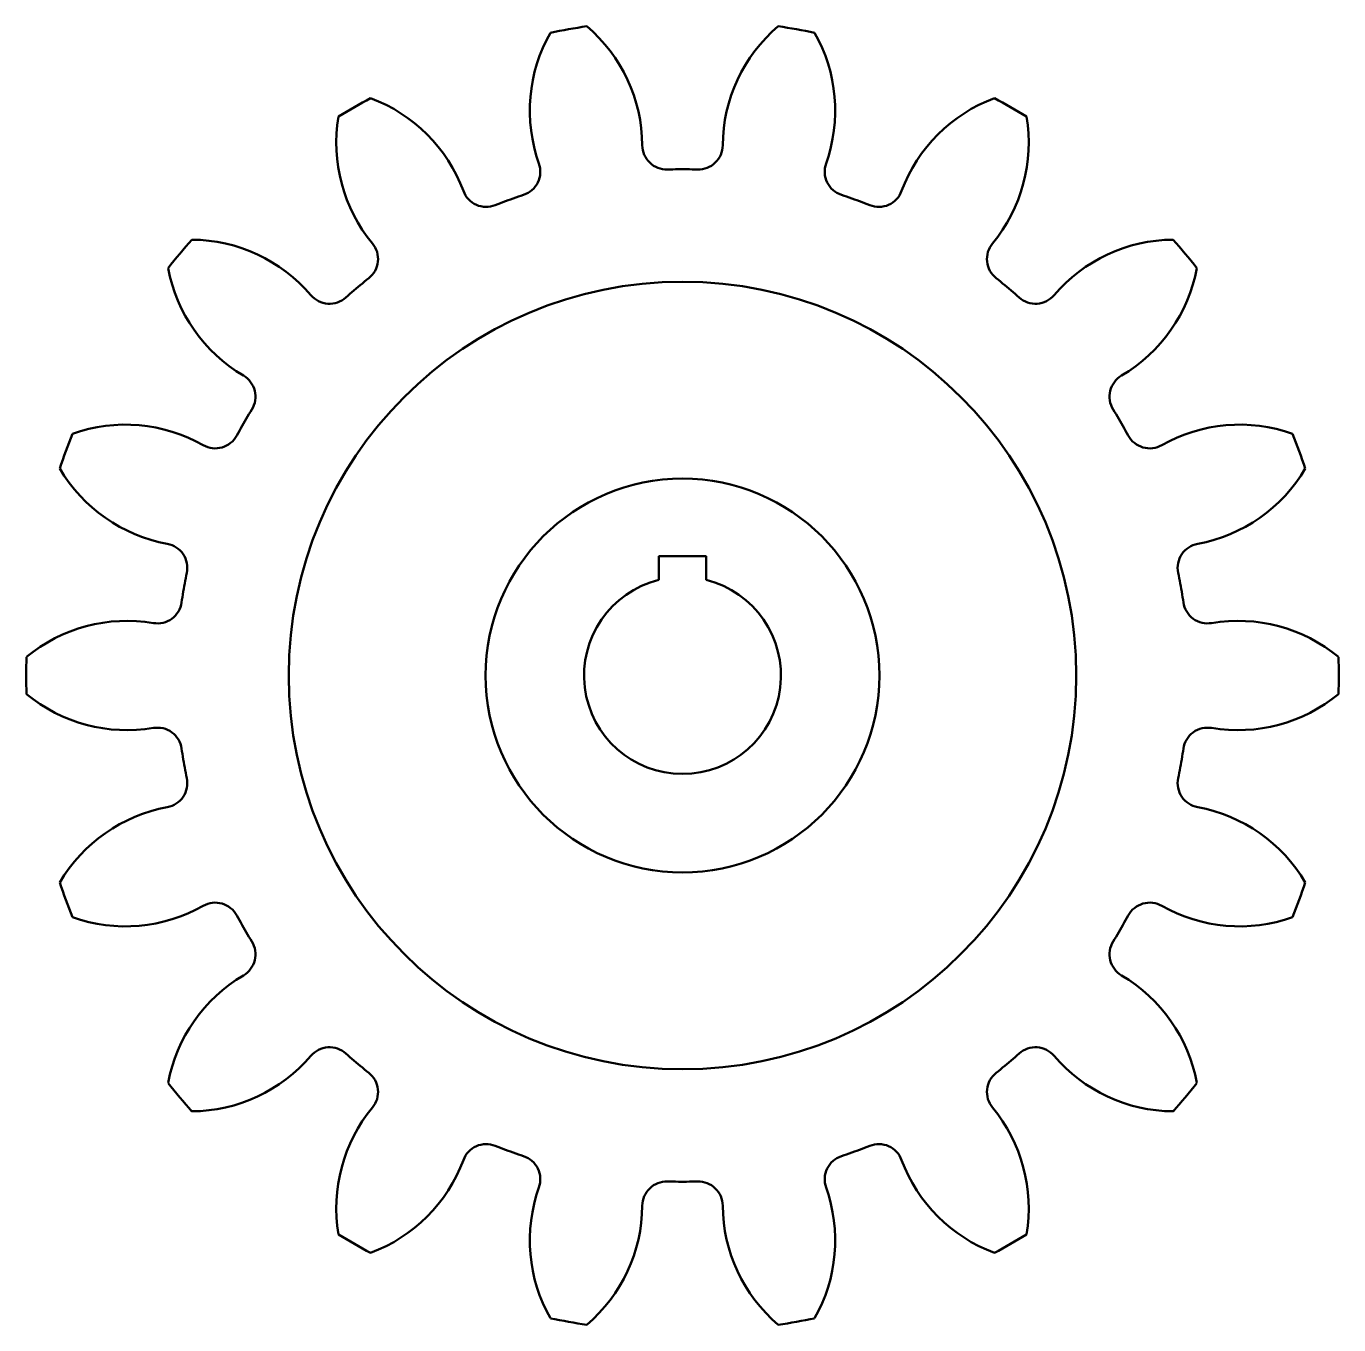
# Model space of a CAD drawing. Header units: inches. Extents: x 5.15 to 8.48, y 11.73 to 15.03.
import ezdxf

# ---------------------------------------------------------------- set-up
doc = ezdxf.new("R2010")
doc.units = ezdxf.units.IN
doc.header["$MEASUREMENT"] = 0
doc.layers.get('0').update_dxf_attribs({"lineweight": 50})

msp = doc.modelspace()

# ---------------------------------------------------------------- linework, layer by layer
for points in [[(6.7794, 14.6661), (6.7864, 14.6663), (6.7933, 14.6664), (6.8003, 14.6665), (6.8072, 14.6666), (6.8142, 14.6666), (6.8211, 14.6666), (6.8281, 14.6666), (6.8351, 14.6665), (6.842, 14.6664), (6.849, 14.6663), (6.8559, 14.6661)], [(6.3423, 14.5755), (6.3487, 14.5781), (6.3552, 14.5806), (6.3617, 14.5831), (6.3682, 14.5855), (6.3747, 14.5879), (6.3813, 14.5903), (6.3878, 14.5927), (6.3944, 14.595), (6.401, 14.5972), (6.4075, 14.5995), (6.4141, 14.6017)], [(7.2212, 14.6017), (7.2278, 14.5995), (7.2344, 14.5972), (7.241, 14.595), (7.2475, 14.5927), (7.2541, 14.5903), (7.2606, 14.5879), (7.2671, 14.5855), (7.2736, 14.5831), (7.2801, 14.5806), (7.2866, 14.5781), (7.2931, 14.5755)], [(5.9624, 14.3409), (5.9676, 14.3455), (5.9729, 14.3501), (5.9781, 14.3546), (5.9834, 14.3592), (5.9887, 14.3637), (5.994, 14.3681), (5.9994, 14.3726), (6.0048, 14.377), (6.0102, 14.3814), (6.0156, 14.3857), (6.021, 14.3901)], [(7.6143, 14.3901), (7.6198, 14.3857), (7.6252, 14.3814), (7.6306, 14.377), (7.636, 14.3726), (7.6413, 14.3681), (7.6466, 14.3637), (7.6519, 14.3592), (7.6572, 14.3546), (7.6625, 14.3501), (7.6677, 14.3455), (7.6729, 14.3409)], [(5.6858, 13.9905), (5.6891, 13.9966), (5.6924, 14.0027), (5.6958, 14.0088), (5.6992, 14.0148), (5.7027, 14.0209), (5.7061, 14.0269), (5.7096, 14.0329), (5.7132, 14.0389), (5.7168, 14.0449), (5.7204, 14.0508), (5.724, 14.0567)], [(7.9113, 14.0567), (7.915, 14.0508), (7.9186, 14.0449), (7.9221, 14.0389), (7.9257, 14.0329), (7.9292, 14.0269), (7.9327, 14.0209), (7.9361, 14.0148), (7.9395, 14.0088), (7.9429, 14.0027), (7.9463, 13.9966), (7.9496, 13.9905)], [(6.7577, 13.6238), (6.7577, 13.6838), (6.8777, 13.6838), (6.8777, 13.6238)], [(5.5456, 13.5666), (5.5466, 13.5735), (5.5477, 13.5804), (5.5488, 13.5872), (5.5499, 13.5941), (5.5511, 13.6009), (5.5523, 13.6078), (5.5536, 13.6146), (5.5548, 13.6215), (5.5562, 13.6283), (5.5575, 13.6351), (5.5589, 13.6419)], [(8.0764, 13.6419), (8.0778, 13.6351), (8.0792, 13.6283), (8.0805, 13.6215), (8.0818, 13.6146), (8.083, 13.6078), (8.0842, 13.6009), (8.0854, 13.5941), (8.0865, 13.5872), (8.0876, 13.5804), (8.0887, 13.5735), (8.0897, 13.5666)], [(5.5589, 13.1204), (5.5575, 13.1272), (5.5562, 13.134), (5.5548, 13.1408), (5.5536, 13.1477), (5.5523, 13.1545), (5.5511, 13.1614), (5.5499, 13.1682), (5.5488, 13.1751), (5.5477, 13.1819), (5.5466, 13.1888), (5.5456, 13.1957)], [(8.0897, 13.1957), (8.0887, 13.1888), (8.0876, 13.1819), (8.0865, 13.1751), (8.0854, 13.1682), (8.0842, 13.1614), (8.083, 13.1545), (8.0818, 13.1477), (8.0805, 13.1408), (8.0792, 13.134), (8.0778, 13.1272), (8.0764, 13.1204)], [(5.724, 12.7056), (5.7204, 12.7115), (5.7168, 12.7174), (5.7132, 12.7234), (5.7096, 12.7294), (5.7061, 12.7354), (5.7027, 12.7414), (5.6992, 12.7475), (5.6958, 12.7535), (5.6924, 12.7596), (5.6891, 12.7657), (5.6858, 12.7718)], [(7.9496, 12.7718), (7.9463, 12.7657), (7.9429, 12.7596), (7.9395, 12.7535), (7.9361, 12.7475), (7.9327, 12.7414), (7.9292, 12.7354), (7.9257, 12.7294), (7.9221, 12.7234), (7.9186, 12.7174), (7.915, 12.7115), (7.9113, 12.7056)], [(6.021, 12.3722), (6.0156, 12.3766), (6.0102, 12.3809), (6.0048, 12.3853), (5.9994, 12.3897), (5.994, 12.3942), (5.9887, 12.3986), (5.9834, 12.4031), (5.9781, 12.4077), (5.9729, 12.4122), (5.9676, 12.4168), (5.9624, 12.4214)], [(7.6729, 12.4214), (7.6677, 12.4168), (7.6625, 12.4122), (7.6572, 12.4077), (7.6519, 12.4031), (7.6466, 12.3986), (7.6413, 12.3942), (7.636, 12.3897), (7.6306, 12.3853), (7.6252, 12.3809), (7.6198, 12.3766), (7.6143, 12.3722)], [(6.4141, 12.1606), (6.4075, 12.1628), (6.401, 12.1651), (6.3944, 12.1673), (6.3878, 12.1696), (6.3813, 12.172), (6.3747, 12.1744), (6.3682, 12.1768), (6.3617, 12.1792), (6.3552, 12.1817), (6.3487, 12.1842), (6.3423, 12.1868)], [(7.2931, 12.1868), (7.2866, 12.1842), (7.2801, 12.1817), (7.2736, 12.1792), (7.2671, 12.1768), (7.2606, 12.1744), (7.2541, 12.172), (7.2475, 12.1696), (7.241, 12.1673), (7.2344, 12.1651), (7.2278, 12.1628), (7.2212, 12.1606)], [(6.8559, 12.0962), (6.849, 12.096), (6.842, 12.0959), (6.8351, 12.0958), (6.8281, 12.0957), (6.8211, 12.0957), (6.8142, 12.0957), (6.8072, 12.0957), (6.8003, 12.0958), (6.7933, 12.0959), (6.7864, 12.096), (6.7794, 12.0962)]]:
    msp.add_lwpolyline(points)
for radius in [1, 0.5]:
    msp.add_circle((6.8177, 13.3811), radius)
for centre, radius, start, end in [((6.8306, 14.8157), 0.4007, 150.4213, 199.5922), ((6.8177, 13.3811), 1.6665, 98.3839, 101.6161), ((6.3148, 14.7248), 0.4007, 0.4078, 49.5787), ((7.3205, 14.7248), 0.4007, 130.4213, 179.5922), ((6.8177, 13.3811), 1.6665, 78.3839, 81.6161), ((6.8047, 14.8157), 0.4007, 340.4078, 29.5787), ((6.8177, 13.3811), 1.6665, 118.3839, 121.6161), ((5.8856, 14.4718), 0.4007, 20.4078, 69.5787), ((7.7497, 14.4718), 0.4007, 110.4213, 159.5922), ((6.8177, 13.3811), 1.6665, 58.3839, 61.6161), ((6.3392, 14.7336), 0.4007, 170.4213, 219.5922), ((7.2961, 14.7336), 0.4007, 320.4078, 9.5787), ((6.7776, 14.7281), 0.062, 180.4078, 271.7052), ((6.8578, 14.7281), 0.062, 268.2948, 359.5922), ((6.3947, 14.6605), 0.062, 288.2948, 19.5922), ((7.2407, 14.6605), 0.062, 160.4078, 251.7052), ((6.3193, 14.6331), 0.062, 200.4078, 291.7052), ((7.316, 14.6331), 0.062, 248.2948, 339.5922), ((6.8177, 13.3811), 1.6665, 138.3839, 141.6161), ((5.5688, 14.0872), 0.4007, 40.4078, 89.5787), ((5.9826, 14.4387), 0.062, 308.2948, 39.5922), ((7.6527, 14.4387), 0.062, 140.4078, 231.7052), ((8.0665, 14.0872), 0.4007, 90.4213, 139.5922), ((6.8177, 13.3811), 1.6665, 38.3839, 41.6161), ((5.9055, 14.4884), 0.4007, 190.4213, 239.5922), ((7.7299, 14.4884), 0.4007, 300.4078, 349.5787), ((5.9212, 14.3872), 0.062, 220.4078, 311.7052), ((7.7142, 14.3872), 0.062, 228.2948, 319.5922), ((5.6713, 14.0893), 0.062, 328.2948, 59.5922), ((7.9641, 14.0893), 0.062, 120.4078, 211.7052), ((5.4027, 13.6175), 0.4007, 60.4078, 109.5787), ((8.2327, 13.6175), 0.4007, 70.4213, 119.5922), ((6.8177, 13.3811), 1.6665, 158.3839, 161.6161), ((5.6312, 14.0199), 0.062, 240.4078, 331.7052), ((8.0042, 14.0199), 0.062, 208.2948, 299.5922), ((6.8177, 13.3811), 1.6665, 18.3839, 21.6161), ((5.5818, 14.1096), 0.4007, 210.4213, 259.5922), ((8.0536, 14.1096), 0.4007, 280.4078, 329.5787), ((5.4982, 13.6545), 0.062, 348.2948, 79.5922), ((8.1371, 13.6545), 0.062, 100.4078, 191.7052), ((6.8177, 13.3811), 0.25, 103.8865, 76.1135), ((5.4843, 13.5755), 0.062, 260.4078, 351.7052), ((8.1511, 13.5755), 0.062, 188.2948, 279.5922), ((5.4072, 13.1193), 0.4007, 80.4078, 129.5787), ((8.2282, 13.1193), 0.4007, 50.4213, 99.5922), ((6.8177, 13.3811), 1.6665, 178.3839, 181.6161), ((6.8177, 13.3811), 1.6665, 358.3839, 1.6161), ((5.4072, 13.643), 0.4007, 230.4213, 279.5922), ((8.2282, 13.643), 0.4007, 260.4078, 309.5787), ((5.4843, 13.1867), 0.062, 8.2948, 99.5922), ((8.1511, 13.1867), 0.062, 80.4078, 171.7052), ((5.4982, 13.1078), 0.062, 280.4078, 11.7052), ((8.1371, 13.1078), 0.062, 168.2948, 259.5922), ((5.5818, 12.6526), 0.4007, 100.4078, 149.5787), ((8.0536, 12.6526), 0.4007, 30.4213, 79.5922), ((6.8177, 13.3811), 1.6665, 198.3839, 201.6161), ((6.8177, 13.3811), 1.6665, 338.3839, 341.6161), ((5.6312, 12.7424), 0.062, 28.2948, 119.5922), ((8.0042, 12.7424), 0.062, 60.4078, 151.7052), ((5.4027, 13.1448), 0.4007, 250.4213, 299.5922), ((8.2327, 13.1448), 0.4007, 240.4078, 289.5787), ((5.6713, 12.673), 0.062, 300.4078, 31.7052), ((7.9641, 12.673), 0.062, 148.2948, 239.5922), ((5.9055, 12.2739), 0.4007, 120.4078, 169.5787), ((7.7299, 12.2739), 0.4007, 10.4213, 59.5922), ((5.9212, 12.3751), 0.062, 48.2948, 139.5922), ((7.7142, 12.3751), 0.062, 40.4078, 131.7052), ((5.5688, 12.6751), 0.4007, 270.4213, 319.5922), ((8.0665, 12.6751), 0.4007, 220.4078, 269.5787), ((5.9826, 12.3236), 0.062, 320.4078, 51.7052), ((7.6527, 12.3236), 0.062, 128.2948, 219.5922), ((6.8177, 13.3811), 1.6665, 218.3839, 221.6161), ((6.8177, 13.3811), 1.6665, 318.3839, 321.6161), ((6.3392, 12.0287), 0.4007, 140.4078, 189.5787), ((7.2961, 12.0287), 0.4007, 350.4213, 39.5922), ((6.3193, 12.1292), 0.062, 68.2948, 159.5922), ((7.316, 12.1292), 0.062, 20.4078, 111.7052), ((5.8856, 12.2905), 0.4007, 290.4213, 339.5922), ((6.3947, 12.1018), 0.062, 340.4078, 71.7052), ((7.2407, 12.1018), 0.062, 108.2948, 199.5922), ((7.7497, 12.2905), 0.4007, 200.4078, 249.5787), ((6.8306, 11.9466), 0.4007, 160.4078, 209.5787), ((6.7776, 12.0342), 0.062, 88.2948, 179.5922), ((6.8578, 12.0342), 0.062, 0.4078, 91.7052), ((6.8047, 11.9466), 0.4007, 330.4213, 19.5922), ((6.3148, 12.0375), 0.4007, 310.4213, 359.5922), ((7.3205, 12.0375), 0.4007, 180.4078, 229.5787), ((6.8177, 13.3811), 1.6665, 238.3839, 241.6161), ((6.8177, 13.3811), 1.6665, 298.3839, 301.6161), ((6.8177, 13.3811), 1.6665, 258.3839, 261.6161), ((6.8177, 13.3811), 1.6665, 278.3839, 281.6161)]:
    msp.add_arc(centre, radius, start, end)

doc.saveas('drawing.dxf')
